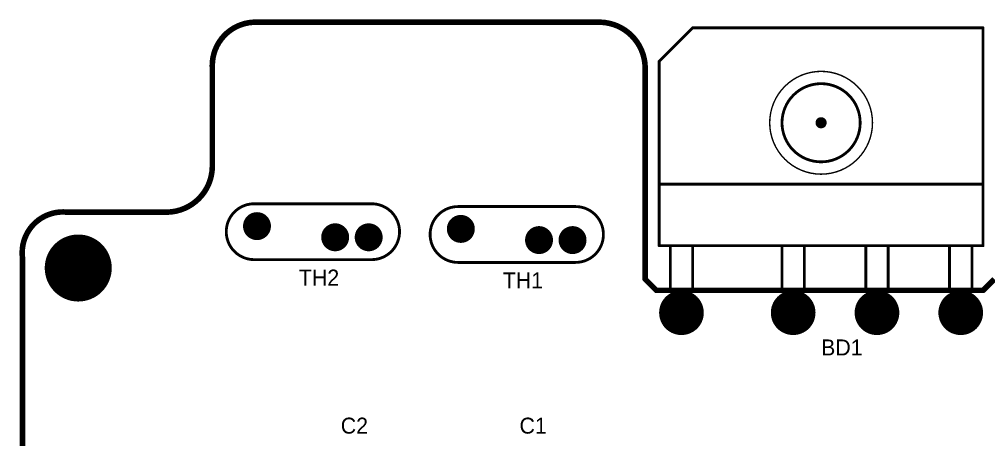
# Model space of a CAD drawing. Extents: x 0 to 137, y 0 to 100.
# Drawn here: x -0.3 to 86.5, y 62.6 to 100.3 of the extents above; entities that cross this region are included whole.
import ezdxf
from ezdxf.enums import TextEntityAlignment as Align

# ---------------------------------------------------------------- set-up
doc = ezdxf.new("R2010")
doc.units = 0
doc.header["$MEASUREMENT"] = 0
for name, color, linetype in [('2DLINES_1', 2, 'Continuous'), ('BOARD_OUTLINE', 1, 'Continuous'), ('COMP_OUTLINE_TOP', 4, 'Continuous'), ('PADLAYER_BOTTOM', 6, 'Continuous'), ('PADLAYER_TOP', 5, 'Continuous'), ('TEXT_1', 3, 'Continuous'), ('TOOL_TOP', 7, 'Continuous')]:
    doc.layers.add(name, color=color, linetype=linetype)

msp = doc.modelspace()

# ---------------------------------------------------------------- linework, layer by layer
at = {"layer": '2DLINES_1', "const_width": 0.127}
msp.add_lwpolyline([(66.89891, 91, 1), (76.10109, 91, 1), (66.89891, 91)], format="xyb", dxfattribs=at)
at = {"layer": 'BOARD_OUTLINE', "const_width": 0.5}
for points in [[(21, 100, 0.42369), (16.99798, 96.125)], [(51.75, 100), (21, 100, 0.42369)], [(55.75, 96, 0.396577), (51.75, 100)], [(17, 96), (17, 87, -0.396577)], [(55.75, 77), (55.75, 96, 0.396577)], [(17, 87, -0.396577), (13, 83)], [(4, 83, 0.444738), (-0.01935, 79.375, 0.025776)], [(13, 83), (4, 83, 0.444738)], [(-0.01935, 79.375, 0.025776), (0, 79)], [(0, 79), (0, 21, 0.010458)]]:
    msp.add_lwpolyline(points, format="xyb", dxfattribs=at)
at = {"layer": 'BOARD_OUTLINE', "const_width": 0.25}
for points in [[(20.875, 100, 1), (21.125, 100, 1)], [(20.875, 100, 1), (21.125, 100, 1)], [(51.625, 100, 1), (51.875, 100, 1)], [(51.625, 100, 1), (51.875, 100, 1)], [(16.87298, 96.125, 1), (17.12298, 96.125, 1)], [(16.87298, 96.125, 1), (17.12298, 96.125, 1)], [(16.875, 96, 1), (17.125, 96, 1)], [(16.875, 96, 1), (17.125, 96, 1)], [(55.625, 96, 1), (55.875, 96, 1)], [(55.625, 96, 1), (55.875, 96, 1)], [(16.875, 87, 1), (17.125, 87, 1)], [(16.875, 87, 1), (17.125, 87, 1)], [(3.875, 83, 1), (4.125, 83, 1)], [(3.875, 83, 1), (4.125, 83, 1)], [(12.875, 83, 1), (13.125, 83, 1)], [(12.875, 83, 1), (13.125, 83, 1)], [(-0.14435, 79.375, 1), (0.10565, 79.375, 1)], [(-0.14435, 79.375, 1), (0.10565, 79.375, 1)], [(-0.125, 79, 1), (0.125, 79, 1)], [(-0.125, 79, 1), (0.125, 79, 1)], [(55.625, 77, 1), (55.875, 77, 1)], [(55.625, 77, 1), (55.875, 77, 1)], [(56.625, 76, 1), (56.875, 76, 1)], [(56.625, 76, 1), (56.875, 76, 1)], [(85.875, 76, 1), (86.125, 76, 1)], [(85.875, 76, 1), (86.125, 76, 1)]]:
    msp.add_lwpolyline(points, format="xyb", close=True, dxfattribs=at)
at = {"layer": 'BOARD_OUTLINE', "const_width": 0.5}
for points in [[(16.99798, 96.125), (17, 96)], [(56.75, 76), (55.75, 77)], [(87, 77), (86, 76)], [(86, 76), (56.75, 76)]]:
    msp.add_lwpolyline(points, dxfattribs=at)
at = {"layer": 'COMP_OUTLINE_TOP'}
for points, const_width in [([(60, 99.5), (57, 96.5)], 0.25), ([(86, 99.5), (60, 99.5)], 0.25), ([(86, 85.5), (86, 99.5)], 0.25), ([(57, 96.5), (57, 85.5)], 0.25), ([(86, 85.5), (57, 85.5)], 0.25), ([(57, 85.5), (57, 80)], 0.25), ([(86, 80), (86, 85.5)], 0.25), ([(57, 80), (86, 80)], 0.25), ([(60, 80), (58, 80)], 0.25), ([(58, 80), (58, 76)], 0.25), ([(60, 76), (60, 80)], 0.25), ([(70, 80), (68, 80)], 0.25), ([(68, 80), (68, 76)], 0.25), ([(70, 76), (70, 80)], 0.25), ([(77.5, 80), (75.5, 80)], 0.25), ([(75.5, 80), (75.5, 76)], 0.25), ([(77.5, 76), (77.5, 80)], 0.25), ([(85, 80), (83, 80)], 0.25), ([(83, 80), (83, 76)], 0.25), ([(85, 76), (85, 80)], 0.25), ([(31.25, 78.75), (20.75, 78.75)], 0.254), ([(49.5, 78.5), (39, 78.5)], 0.254), ([(58, 76), (60, 76)], 0.25), ([(68, 76), (70, 76)], 0.25), ([(75.5, 76), (77.5, 76)], 0.25), ([(83, 76), (85, 76)], 0.25)]:
    msp.add_lwpolyline(points, dxfattribs=dict(at, const_width=const_width))
for points, const_width in [([(59.9375, 99.5, 1), (60.0625, 99.5, 1)], 0.125), ([(59.9375, 99.5, 1), (60.0625, 99.5, 1)], 0.125), ([(85.9375, 99.5, 1), (86.0625, 99.5, 1)], 0.125), ([(85.9375, 99.5, 1), (86.0625, 99.5, 1)], 0.125), ([(56.9375, 96.5, 1), (57.0625, 96.5, 1)], 0.125), ([(56.9375, 96.5, 1), (57.0625, 96.5, 1)], 0.125), ([(56.9375, 85.5, 1), (57.0625, 85.5, 1)], 0.125), ([(56.9375, 85.5, 1), (57.0625, 85.5, 1)], 0.125), ([(56.9375, 85.5, 1), (57.0625, 85.5, 1)], 0.125), ([(85.9375, 85.5, 1), (86.0625, 85.5, 1)], 0.125), ([(85.9375, 85.5, 1), (86.0625, 85.5, 1)], 0.125), ([(85.9375, 85.5, 1), (86.0625, 85.5, 1)], 0.125), ([(20.6865, 83.75, 1), (20.8135, 83.75, 1)], 0.127), ([(20.6865, 83.75, 1), (20.8135, 83.75, 1)], 0.127), ([(31.1865, 83.75, 1), (31.3135, 83.75, 1)], 0.127), ([(31.1865, 83.75, 1), (31.3135, 83.75, 1)], 0.127), ([(38.9365, 83.5, 1), (39.0635, 83.5, 1)], 0.127), ([(38.9365, 83.5, 1), (39.0635, 83.5, 1)], 0.127), ([(49.4365, 83.5, 1), (49.5635, 83.5, 1)], 0.127), ([(49.4365, 83.5, 1), (49.5635, 83.5, 1)], 0.127), ([(18.1865, 81.25, 1), (18.3135, 81.25, 1)], 0.127), ([(18.1865, 81.25, 1), (18.3135, 81.25, 1)], 0.127), ([(33.69962, 81.25, 1), (33.82662, 81.25, 1)], 0.127), ([(33.69962, 81.25, 1), (33.82662, 81.25, 1)], 0.127), ([(36.4365, 81, 1), (36.5635, 81, 1)], 0.127), ([(36.4365, 81, 1), (36.5635, 81, 1)], 0.127), ([(51.94962, 81, 1), (52.07662, 81, 1)], 0.127), ([(51.94962, 81, 1), (52.07662, 81, 1)], 0.127), ([(56.9375, 80, 1), (57.0625, 80, 1)], 0.125), ([(56.9375, 80, 1), (57.0625, 80, 1)], 0.125), ([(57.9375, 80, 1), (58.0625, 80, 1)], 0.125), ([(57.9375, 80, 1), (58.0625, 80, 1)], 0.125), ([(59.9375, 80, 1), (60.0625, 80, 1)], 0.125), ([(59.9375, 80, 1), (60.0625, 80, 1)], 0.125), ([(67.9375, 80, 1), (68.0625, 80, 1)], 0.125), ([(67.9375, 80, 1), (68.0625, 80, 1)], 0.125), ([(69.9375, 80, 1), (70.0625, 80, 1)], 0.125), ([(69.9375, 80, 1), (70.0625, 80, 1)], 0.125), ([(75.4375, 80, 1), (75.5625, 80, 1)], 0.125), ([(75.4375, 80, 1), (75.5625, 80, 1)], 0.125), ([(77.4375, 80, 1), (77.5625, 80, 1)], 0.125), ([(77.4375, 80, 1), (77.5625, 80, 1)], 0.125), ([(82.9375, 80, 1), (83.0625, 80, 1)], 0.125), ([(82.9375, 80, 1), (83.0625, 80, 1)], 0.125), ([(84.9375, 80, 1), (85.0625, 80, 1)], 0.125), ([(84.9375, 80, 1), (85.0625, 80, 1)], 0.125), ([(85.9375, 80, 1), (86.0625, 80, 1)], 0.125), ([(85.9375, 80, 1), (86.0625, 80, 1)], 0.125), ([(20.6865, 78.75, 1), (20.8135, 78.75, 1)], 0.127), ([(20.6865, 78.75, 1), (20.8135, 78.75, 1)], 0.127), ([(31.1865, 78.75, 1), (31.3135, 78.75, 1)], 0.127), ([(31.1865, 78.75, 1), (31.3135, 78.75, 1)], 0.127), ([(38.9365, 78.5, 1), (39.0635, 78.5, 1)], 0.127), ([(38.9365, 78.5, 1), (39.0635, 78.5, 1)], 0.127), ([(49.4365, 78.5, 1), (49.5635, 78.5, 1)], 0.127), ([(49.4365, 78.5, 1), (49.5635, 78.5, 1)], 0.127), ([(57.9375, 76, 1), (58.0625, 76, 1)], 0.125), ([(57.9375, 76, 1), (58.0625, 76, 1)], 0.125), ([(59.9375, 76, 1), (60.0625, 76, 1)], 0.125), ([(59.9375, 76, 1), (60.0625, 76, 1)], 0.125), ([(67.9375, 76, 1), (68.0625, 76, 1)], 0.125), ([(67.9375, 76, 1), (68.0625, 76, 1)], 0.125), ([(69.9375, 76, 1), (70.0625, 76, 1)], 0.125), ([(69.9375, 76, 1), (70.0625, 76, 1)], 0.125), ([(75.4375, 76, 1), (75.5625, 76, 1)], 0.125), ([(75.4375, 76, 1), (75.5625, 76, 1)], 0.125), ([(77.4375, 76, 1), (77.5625, 76, 1)], 0.125), ([(77.4375, 76, 1), (77.5625, 76, 1)], 0.125), ([(82.9375, 76, 1), (83.0625, 76, 1)], 0.125), ([(82.9375, 76, 1), (83.0625, 76, 1)], 0.125), ([(84.9375, 76, 1), (85.0625, 76, 1)], 0.125), ([(84.9375, 76, 1), (85.0625, 76, 1)], 0.125)]:
    msp.add_lwpolyline(points, format="xyb", close=True, dxfattribs=dict(at, const_width=const_width))
at = {"layer": 'COMP_OUTLINE_TOP', "const_width": 0.254}
for points in [[(18.25, 81.25, -0.414214), (20.75, 83.75)], [(20.75, 83.75), (31.25, 83.75, -0.415748)], [(31.25, 83.75, -0.415748), (33.76312, 81.25, -0.415748)], [(36.5, 81, -0.414214), (39, 83.5)], [(39, 83.5), (49.5, 83.5, -0.415748)], [(49.5, 83.5, -0.415748), (52.01312, 81, -0.415748)], [(20.75, 78.75, -0.414214), (18.25, 81.25, -0.414214)], [(33.76312, 81.25, -0.415748), (31.25, 78.75)], [(39, 78.5, -0.414214), (36.5, 81, -0.414214)], [(52.01312, 81, -0.415748), (49.5, 78.5)]]:
    msp.add_lwpolyline(points, format="xyb", dxfattribs=at)
at = {"layer": 'PADLAYER_BOTTOM'}
for points, const_width in [([(71.25, 91, 1), (71.75, 91, 1)], 0.5), ([(20.375, 81.75, 1), (21.625, 81.75, 1)], 1.25), ([(38.625, 81.5, 1), (39.875, 81.5, 1)], 1.25), ([(27.375, 80.75, 1), (28.625, 80.75, 1)], 1.25), ([(30.375, 80.75, 1), (31.625, 80.75, 1)], 1.25), ([(45.625, 80.5, 1), (46.875, 80.5, 1)], 1.25), ([(48.625, 80.5, 1), (49.875, 80.5, 1)], 1.25), ([(3.5, 78, 1), (6.5, 78, 1)], 3), ([(58, 74, 1), (60, 74, 1)], 2), ([(68, 74, 1), (70, 74, 1)], 2), ([(75.5, 74, 1), (77.5, 74, 1)], 2), ([(83, 74, 1), (85, 74, 1)], 2)]:
    msp.add_lwpolyline(points, format="xyb", close=True, dxfattribs=dict(at, const_width=const_width))
at = {"layer": 'PADLAYER_TOP'}
for points, const_width in [([(71.25, 91, 1), (71.75, 91, 1)], 0.5), ([(20.375, 81.75, 1), (21.625, 81.75, 1)], 1.25), ([(38.625, 81.5, 1), (39.875, 81.5, 1)], 1.25), ([(27.375, 80.75, 1), (28.625, 80.75, 1)], 1.25), ([(30.375, 80.75, 1), (31.625, 80.75, 1)], 1.25), ([(45.625, 80.5, 1), (46.875, 80.5, 1)], 1.25), ([(48.625, 80.5, 1), (49.875, 80.5, 1)], 1.25), ([(3.5, 78, 1), (6.5, 78, 1)], 3), ([(58, 74, 1), (60, 74, 1)], 2), ([(68, 74, 1), (70, 74, 1)], 2), ([(75.5, 74, 1), (77.5, 74, 1)], 2), ([(83, 74, 1), (85, 74, 1)], 2)]:
    msp.add_lwpolyline(points, format="xyb", close=True, dxfattribs=dict(at, const_width=const_width))
at = {"layer": 'TOOL_TOP'}
for points, const_width in [([(68, 91, 1), (75, 91, 1), (68, 91)], 0.25), ([(20.35, 81.75, 1), (21.65, 81.75, 1), (20.35, 81.75)], 0.254), ([(38.6, 81.5, 1), (39.9, 81.5, 1), (38.6, 81.5)], 0.254), ([(27.45, 80.75, 1), (28.55, 80.75, 1), (27.45, 80.75)], 0.254), ([(30.35, 80.75, 1), (31.65, 80.75, 1), (30.35, 80.75)], 0.254), ([(45.7, 80.5, 1), (46.8, 80.5, 1), (45.7, 80.5)], 0.254), ([(48.6, 80.5, 1), (49.9, 80.5, 1), (48.6, 80.5)], 0.254), ([(3.25, 78, 1), (6.75, 78, 1), (3.25, 78)], 0.254), ([(58.25, 74, 1), (59.75, 74, 1), (58.25, 74)], 0.25), ([(68.25, 74, 1), (69.75, 74, 1), (68.25, 74)], 0.25), ([(75.75, 74, 1), (77.25, 74, 1), (75.75, 74)], 0.25), ([(83.25, 74, 1), (84.75, 74, 1), (83.25, 74)], 0.25)]:
    msp.add_lwpolyline(points, format="xyb", dxfattribs=dict(at, const_width=const_width))

# ---------------------------------------------------------------- texts
at = {"layer": 'TEXT_1'}
for s, p in [('TH2', (24.75, 76)), ('TH1', (43, 75.75)), ('BD1', (71.5, 69.75)), ('C2', (28.5, 62.75)), ('C1', (44.5, 62.75))]:
    msp.add_text(s, height=1.42858, dxfattribs=at).set_placement(p, align=Align.BOTTOM_LEFT)

doc.saveas('drawing.dxf')
